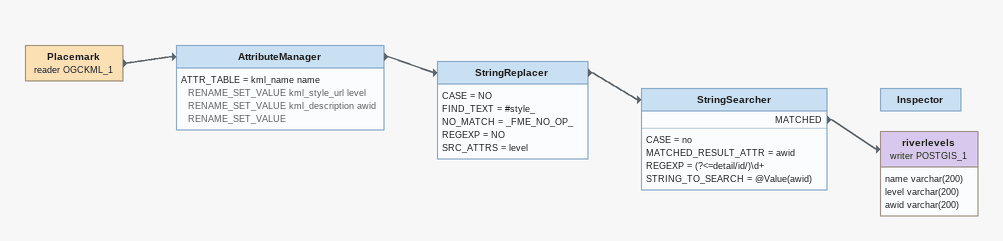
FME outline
Placemark (reader OGCKML_1)
    -> AttributeManager
AttributeManager
    ATTR_TABLE = kml_name name  RENAME_SET_VALUE kml_style_url level  RENAME_SET_VALUE kml_description awid  RENAME_SET_VALUE
    -> StringReplacer
StringReplacer
    CASE = NO
    FIND_TEXT = #style_
    NO_MATCH = _FME_NO_OP_
    REGEXP = NO
    SRC_ATTRS = level
    -> StringSearcher
StringSearcher
    CASE = no
    MATCHED_RESULT_ATTR = awid
    REGEXP = (?<=detail/id/)\d+
    STRING_TO_SEARCH = @Value(awid)
    MATCHED -> riverlevels (writer POSTGIS_1)
riverlevels (writer POSTGIS_1)
    attributes: name varchar(200), level varchar(200), awid varchar(200)
Inspector
